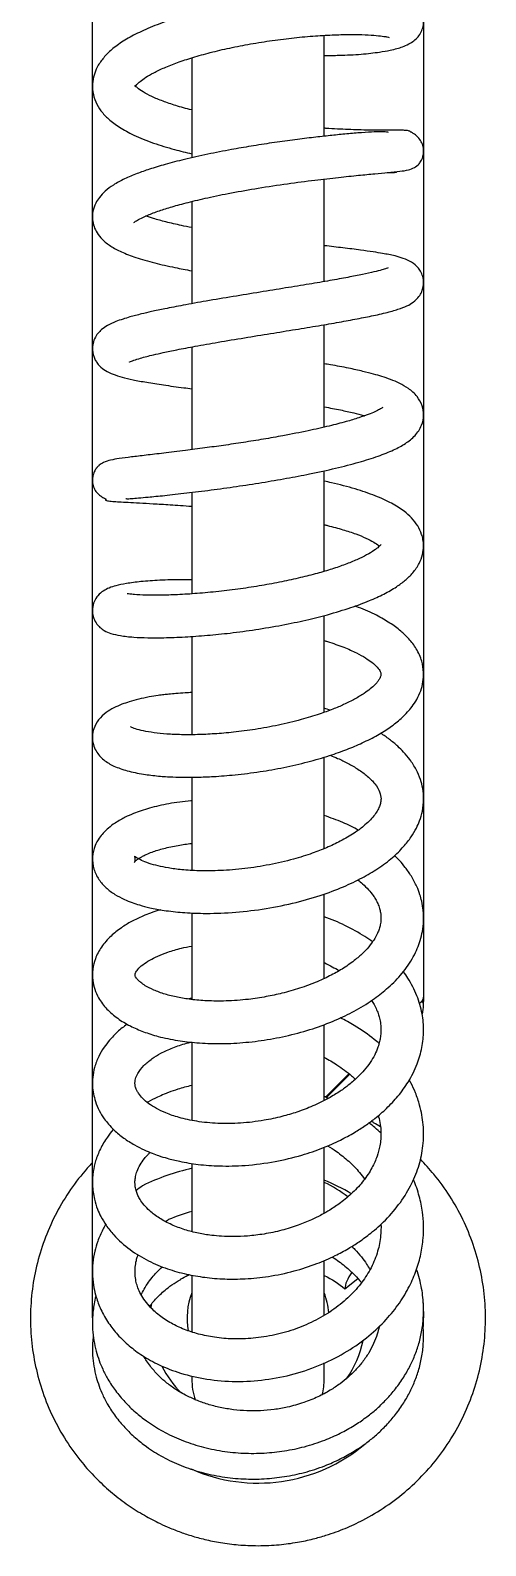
# Model space of a CAD drawing. Header units: millimetres. Extents: x 1617 to 5774, y 11446 to 13973.
# Drawn here: x 3287.5 to 3335.7, y 12827.6 to 12987.9 of the extents above; entities that cross this region are included whole.
import ezdxf

# ---------------------------------------------------------------- set-up
doc = ezdxf.new("R2010")
doc.units = ezdxf.units.MM
doc.layers.get('0').update_dxf_attribs({"color": 250})

# ---------------------------------------------------------------- blocks, each defined once
blk = doc.blocks.new('9')
at = {"linetype": 'Continuous'}
for p, q in [((3294.09, 12851.69), (3294.09, 13085.22)), ((3329.09, 13085.22), (3329.09, 12885.61)), ((3318.59, 12976.71), (3318.59, 12987.39)), ((3304.59, 12985.01), (3304.59, 12974.42)), ((3318.59, 12961.33), (3318.59, 12972.19)), ((3304.59, 12969.81), (3304.59, 12958.98)), ((3318.59, 12945.92), (3318.59, 12956.76)), ((3304.59, 12954.41), (3304.59, 12943.53)), ((3318.59, 12930.65), (3318.59, 12941.31)), ((3304.59, 12939.02), (3304.59, 12928.27)), ((3318.59, 12915.73), (3318.59, 12925.99)), ((3304.59, 12923.76), (3304.59, 12913.32)), ((3318.59, 12901.31), (3318.59, 12910.99)), ((3304.59, 12908.86), (3304.59, 12899.01)), ((3318.59, 12887.58), (3318.59, 12896.49)), ((3304.59, 12894.49), (3304.59, 12885.35)), ((3328.95, 12885.23), (3328.66, 12884.94)), ((3328.75, 12885.03), (3328.66, 12884.94)), ((3328.95, 12885.23), (3328.95, 12885.23)), ((3329.09, 12885.61), (3329.09, 12885.58)), ((3329.09, 12885.58), (3329.09, 12885.15)), ((3318.59, 12879.73), (3318.59, 12882.69)), ((3304.59, 12880.82), (3304.59, 12879.73)), ((3304.59, 12879.73), (3304.59, 12872.57)), ((3318.59, 12874.65), (3318.59, 12879.73)), ((3318.71, 12875.02), (3321.19, 12877.5)), ((3321.27, 12877.44), (3318.81, 12874.97)), ((3318.59, 12862.71), (3318.59, 12869.7)), ((3304.59, 12868.01), (3304.59, 12860.8)), ((3302.02, 12861.99), (3302.14, 12862.07)), ((3318.59, 12851.95), (3318.59, 12857.72)), ((3304.59, 12856.15), (3304.59, 12850.18)), ((3320.78, 12854.76), (3322.14, 12855.84)), ((3329.09, 12852.36), (3329.09, 12852.34)), ((3329.09, 12852.34), (3329.09, 12851.69)), ((3318.59, 12845.22), (3318.59, 12846.9)), ((3304.59, 12845.51), (3304.59, 12845.22))]:
    blk.add_line(p, q, dxfattribs=at)
for centre, radius, start, end in [((3321.07, 12885.15), 8.02, 357.2031, 358.05), ((3321.09, 12885.15), 8, 0, 0.7353), ((3321.09, 12885.15), 8, 358.0471, 0.7353), ((3321.09, 12885.15), 8, 350.4437, 357.1987), ((3309.65, 12844.9), 23.15, 102.5379, 116.2893), ((3309.65, 12844.9), 23.15, 59.3474, 67.322), ((3311.59, 12851.62), 16, 53.5744, 64.0555), ((3309.55, 12844.86), 18.74, 105.2271, 113.2853), ((3311.59, 12851.69), 11.37, 172.5824, 174.7768), ((3311.59, 12851.62), 7.5, 158.9605, 190.1176), ((3311.59, 12851.62), 7.5, 4.6613, 21.0395), ((3327.69, 12853), 1.4, 9.0961, 14.281), ((3327.69, 12853), 1.4, 4.5706, 9.0961), ((3311.59, 12851.69), 17.5, 180.0188, 181.6865), ((3311.59, 12851.69), 17.5, 356.377, 359.9812), ((3311.59, 12851.69), 11.37, 325.3922, 347.7782), ((3311.59, 12851.69), 11.37, 206.7641, 224.3743), ((3311.59, 12845.22), 7, 180, 198.5463), ((3311.59, 12845.22), 7, 346.1463, 0), ((3311.59, 12851.69), 17.5, 246.1408, 310.1815)]:
    blk.add_arc(centre, radius, start, end, dxfattribs=at)
for centre, major_axis, ratio, start_param, end_param in [((3328.89, 12884.89), (-0.2, 0.007), 0.999673, 3.141537, 5.531656), ((3328.59, 12885.61), (0.5, 0), 0.994413, 5.497749, 6.283185), ((3328.59, 12885.58), (0, -0.5), 0.999848, 0.78536, 1.570796), ((3322.37, 12856.03), (-1.41, -1.76), 0.422932, 4.796398, 5.797596), ((3328.89, 12853.1), (-0.199, -0.016), 0.999737, 2.901995, 3.141593)]:
    blk.add_ellipse(centre, major_axis=major_axis, ratio=ratio, start_param=start_param, end_param=end_param, dxfattribs=at)
for points, knots in [([(3318.59, 12985.25), (3319.13, 12985.25), (3320.5, 12985.26), (3322.52, 12985.37), (3324.29, 12985.57), (3325.48, 12985.78), (3326.28, 12985.97), (3326.87, 12986.16), (3327.49, 12986.42), (3328.06, 12986.77), (3328.49, 12987.18), (3328.84, 12987.69), (3329.07, 12988.32), (3329.11, 12988.99), (3329, 12989.55), (3328.77, 12990.06), (3328.5, 12990.43), (3328.09, 12990.86), (3327.34, 12991.27), (3326.6, 12991.52), (3325.65, 12991.72), (3324.28, 12991.88), (3322.71, 12991.96), (3320.98, 12991.97), (3319.05, 12991.92), (3316.9, 12991.79), (3314.6, 12991.57), (3312.23, 12991.26), (3309.89, 12990.89), (3307.65, 12990.45), (3305.39, 12989.92), (3303.12, 12989.28), (3300.93, 12988.53), (3299.04, 12987.72), (3297.5, 12986.88), (3296.29, 12986.04), (3295.36, 12985.15), (3294.71, 12984.28), (3294.3, 12983.4), (3294.07, 12982.46), (3294.09, 12981.38), (3294.39, 12980.33), (3295, 12979.32), (3295.82, 12978.45), (3296.92, 12977.63), (3298.51, 12976.76), (3300.46, 12975.98), (3302.56, 12975.34), (3303.96, 12974.99), (3304.59, 12974.85)], [0.68169906, 0.68169906, 0.68169906, 0.68169906, 0.68226148, 0.68319208, 0.68409386, 0.68471601, 0.68516355, 0.68558096, 0.6860376, 0.68640686, 0.68673515, 0.68702688, 0.68728323, 0.68753951, 0.68781084, 0.68796355, 0.68820137, 0.68858894, 0.68904769, 0.68945157, 0.6901819, 0.69101067, 0.69172542, 0.69242776, 0.69315092, 0.69389519, 0.6946614, 0.6954215, 0.69616157, 0.69687934, 0.69757747, 0.69840062, 0.69925756, 0.70006525, 0.70083274, 0.70155905, 0.7021674, 0.702752, 0.70323714, 0.70371628, 0.70427718, 0.70484197, 0.70538746, 0.70600335, 0.70676376, 0.70753956, 0.70846242, 0.70932276, 0.70996952, 0.70996952, 0.70996952, 0.70996952]), ([(3304.58, 12979.48), (3303.98, 12979.63), (3302.9, 12979.93), (3301.49, 12980.41), (3300.32, 12980.9), (3299.43, 12981.37), (3298.86, 12981.79), (3298.61, 12982.06), (3298.58, 12982.12), (3298.6, 12982), (3298.58, 12981.92), (3298.59, 12981.95), (3298.73, 12982.15), (3299.08, 12982.48), (3299.7, 12982.94), (3300.56, 12983.43), (3301.69, 12983.97), (3303.07, 12984.51), (3304.7, 12985.05), (3306.55, 12985.57), (3308.61, 12986.05), (3310.82, 12986.48), (3313.12, 12986.85), (3315.44, 12987.13), (3317.66, 12987.33), (3319.69, 12987.44), (3321.45, 12987.48), (3322.94, 12987.45), (3324.1, 12987.37), (3324.85, 12987.28), (3325.25, 12987.21), (3325.43, 12987.16), (3325.45, 12987.16), (3325.45, 12987.16)], [0.37398761, 0.37398761, 0.37398761, 0.37398761, 0.37473622, 0.37542185, 0.37614044, 0.37688381, 0.37757173, 0.37802963, 0.37849385, 0.37911566, 0.37969884, 0.38021489, 0.38086293, 0.38147968, 0.3820644, 0.38268434, 0.38333666, 0.38402471, 0.38474505, 0.38549742, 0.38627788, 0.38708365, 0.38791671, 0.38877215, 0.3896288, 0.39046243, 0.39126821, 0.39204875, 0.39279502, 0.39347377, 0.39392805, 0.39430471, 0.39439998, 0.39439998, 0.39439998, 0.39439998]), ([(3325.37, 12977.08), (3325.35, 12977.12), (3325.15, 12977.16), (3324.59, 12977.18), (3323.6, 12977.15), (3322.24, 12977.06), (3320.66, 12976.92), (3319, 12976.75), (3317.22, 12976.55), (3315.22, 12976.3), (3313.07, 12976), (3310.89, 12975.66), (3308.61, 12975.26), (3306.23, 12974.8), (3303.87, 12974.27), (3301.81, 12973.74), (3300.16, 12973.23), (3298.73, 12972.73), (3297.46, 12972.2), (3296.32, 12971.58), (3295.47, 12970.96), (3294.85, 12970.31), (3294.4, 12969.62), (3294.1, 12968.77), (3294.06, 12967.91), (3294.24, 12967.13), (3294.59, 12966.4), (3295.18, 12965.7), (3296.02, 12965.04), (3297.16, 12964.44), (3298.7, 12963.84), (3300.58, 12963.3), (3302.6, 12962.84), (3303.97, 12962.58), (3304.58, 12962.47)], [0.72243285, 0.72243285, 0.72243285, 0.72243285, 0.72287679, 0.72349055, 0.72417839, 0.72495381, 0.72565732, 0.72625807, 0.72689755, 0.72757135, 0.72827742, 0.7289777, 0.72964129, 0.73045199, 0.73130379, 0.73206414, 0.73274203, 0.73334031, 0.73402592, 0.73472942, 0.7353277, 0.7358496, 0.73624189, 0.73668641, 0.73713814, 0.73748883, 0.73787422, 0.73837696, 0.73905301, 0.73977477, 0.74058133, 0.74148181, 0.74231989, 0.74295052, 0.74295052, 0.74295052, 0.74295052]), ([(3298.47, 12967.58), (3298.48, 12967.58), (3298.61, 12967.69), (3299.08, 12967.96), (3299.89, 12968.35), (3301.1, 12968.81), (3302.53, 12969.26), (3304.24, 12969.72), (3306.33, 12970.22), (3308.83, 12970.73), (3311.69, 12971.23), (3314.68, 12971.69), (3317.55, 12972.06), (3320.08, 12972.35), (3322.2, 12972.57), (3323.93, 12972.73), (3325.4, 12972.87), (3326.59, 12972.99), (3327.4, 12973.1), (3328.08, 12973.33), (3328.57, 12973.71), (3328.83, 12974.07), (3329, 12974.45), (3329.1, 12974.94), (3329.08, 12975.5), (3328.91, 12976.05), (3328.65, 12976.45), (3328.32, 12976.78), (3328.04, 12976.98), (3327.86, 12977.09), (3327.72, 12977.16), (3327.67, 12977.2), (3327.59, 12977.24), (3327.47, 12977.29), (3327.26, 12977.32), (3326.84, 12977.33), (3326.13, 12977.33), (3324.98, 12977.33), (3323.32, 12977.34), (3321.22, 12977.4), (3319.54, 12977.48), (3318.66, 12977.54), (3318.6, 12977.54)], [0.3445887, 0.3445887, 0.3445887, 0.3445887, 0.34519935, 0.34579807, 0.34651939, 0.3472731, 0.34796822, 0.34873059, 0.34958367, 0.35053396, 0.35157148, 0.35268927, 0.35377537, 0.35478442, 0.35572834, 0.35659917, 0.35740105, 0.35831723, 0.35915027, 0.35974487, 0.36022002, 0.36050303, 0.36067515, 0.36083408, 0.36103027, 0.36127838, 0.36157571, 0.36181056, 0.36191316, 0.3619718, 0.36202395, 0.36210185, 0.36223786, 0.36256471, 0.36313907, 0.36380933, 0.36461271, 0.36554361, 0.36659577, 0.36765215, 0.36865222, 0.36872212, 0.36872212, 0.36872212, 0.36872212]), ([(3325.25, 12972.86), (3325.37, 12972.86), (3325.73, 12972.86), (3326.15, 12972.88), (3326.27, 12972.91), (3326.28, 12972.92)], [0.717709116, 0.717709116, 0.717709116, 0.717709116, 0.718016416, 0.718658368, 0.719258055, 0.719258055, 0.719258055, 0.719258055]), ([(3304.58, 12967.04), (3304.21, 12967.11), (3303.25, 12967.3), (3301.85, 12967.62), (3300.6, 12967.97), (3299.97, 12968.18), (3299.73, 12968.27)], [0.337812886, 0.337812886, 0.337812886, 0.337812886, 0.338278922, 0.339055617, 0.339775978, 0.34032005, 0.34032005, 0.34032005, 0.34032005]), ([(3297.99, 12952.81), (3297.99, 12952.81), (3298.05, 12952.84), (3298.41, 12952.98), (3299.08, 12953.2), (3299.79, 12953.39), (3300.6, 12953.59), (3301.64, 12953.83), (3303.09, 12954.13), (3305.02, 12954.49), (3307.42, 12954.92), (3310.12, 12955.37), (3312.89, 12955.82), (3315.53, 12956.25), (3317.97, 12956.65), (3320.16, 12957.03), (3322.12, 12957.39), (3323.92, 12957.74), (3325.43, 12958.1), (3326.66, 12958.46), (3327.47, 12958.8), (3328.04, 12959.14), (3328.59, 12959.67), (3328.93, 12960.27), (3329.12, 12960.98), (3329.07, 12961.69), (3328.85, 12962.3), (3328.43, 12962.93), (3327.77, 12963.44), (3327.01, 12963.78), (3326.17, 12964.02), (3325.42, 12964.18), (3324.7, 12964.31), (3323.72, 12964.47), (3322.35, 12964.67), (3320.62, 12964.88), (3319.28, 12965.04), (3318.6, 12965.12)], [0.30947035, 0.30947035, 0.30947035, 0.30947035, 0.30977319, 0.31046618, 0.311089, 0.31154662, 0.3119759, 0.31252584, 0.31321915, 0.31404231, 0.31500125, 0.31603106, 0.31703121, 0.3179921, 0.31891874, 0.31980364, 0.32065416, 0.32152719, 0.32252808, 0.32341882, 0.32419992, 0.32482049, 0.32517147, 0.32546055, 0.32580816, 0.32614424, 0.32644311, 0.32672477, 0.32732413, 0.32805408, 0.3286927, 0.3291428, 0.32958727, 0.33017188, 0.33087874, 0.33173298, 0.33255115, 0.33255115, 0.33255115, 0.33255115]), ([(3325.34, 12962.78), (3325.34, 12962.78), (3325.34, 12962.78), (3325.17, 12962.71), (3324.69, 12962.56), (3323.86, 12962.34), (3322.65, 12962.07), (3321.09, 12961.77), (3319.19, 12961.42), (3316.98, 12961.05), (3314.49, 12960.64), (3311.77, 12960.2), (3308.92, 12959.73), (3306.17, 12959.27), (3303.76, 12958.84), (3301.83, 12958.46), (3300.39, 12958.16), (3299.38, 12957.93), (3298.64, 12957.74), (3297.98, 12957.56), (3297.26, 12957.34), (3296.49, 12957.07), (3295.74, 12956.73), (3295.13, 12956.33), (3294.66, 12955.86), (3294.3, 12955.31), (3294.09, 12954.64), (3294.08, 12954.04), (3294.17, 12953.54), (3294.34, 12953.1), (3294.58, 12952.7), (3294.93, 12952.29), (3295.49, 12951.87), (3296.28, 12951.5), (3297.23, 12951.2), (3298.37, 12950.93), (3299.81, 12950.66), (3301.61, 12950.38), (3303.26, 12950.15), (3304.3, 12950.02), (3304.58, 12949.98)], [0.75395085, 0.75395085, 0.75395085, 0.75395085, 0.75398126, 0.7544697, 0.75501818, 0.75562476, 0.75629494, 0.75700735, 0.7577562, 0.75854799, 0.7593772, 0.76024326, 0.76115101, 0.7620766, 0.76292941, 0.76365808, 0.76425902, 0.76474353, 0.76506095, 0.76538362, 0.76580036, 0.76629749, 0.76692817, 0.7674063, 0.76771258, 0.76801788, 0.76831302, 0.76857264, 0.76878654, 0.76896919, 0.76916463, 0.76942033, 0.76991465, 0.77049187, 0.77111125, 0.77178423, 0.77250262, 0.7732635, 0.77407269, 0.77436548, 0.77436548, 0.77436548, 0.77436548]), ([(3297.61, 12938.38), (3297.62, 12938.36), (3297.73, 12938.34), (3298.17, 12938.36), (3298.94, 12938.42), (3300.07, 12938.53), (3301.73, 12938.69), (3303.98, 12938.94), (3306.56, 12939.26), (3309.27, 12939.63), (3311.97, 12940.05), (3314.58, 12940.49), (3317.22, 12941), (3319.82, 12941.57), (3322.26, 12942.19), (3324.3, 12942.83), (3325.94, 12943.49), (3327.19, 12944.16), (3328.18, 12944.94), (3328.91, 12946), (3329.15, 12947.14), (3328.97, 12948.28), (3328.38, 12949.28), (3327.53, 12950.02), (3326.59, 12950.55), (3325.66, 12950.95), (3324.73, 12951.27), (3323.77, 12951.55), (3322.61, 12951.84), (3321.1, 12952.18), (3319.7, 12952.44), (3318.81, 12952.59), (3318.59, 12952.63)], [0.27318858, 0.27318858, 0.27318858, 0.27318858, 0.27369635, 0.27444188, 0.27512585, 0.27583713, 0.27682167, 0.27790101, 0.27895104, 0.27996612, 0.28094746, 0.28189269, 0.28279974, 0.28388245, 0.28496603, 0.28599111, 0.28694691, 0.28784787, 0.28873766, 0.2895351, 0.29016099, 0.29070126, 0.29134743, 0.29216261, 0.29290538, 0.2935449, 0.29408528, 0.29457581, 0.29516038, 0.29586175, 0.29667507, 0.2969319, 0.2969319, 0.2969319, 0.2969319]), ([(3324.8, 12948.01), (3324.79, 12948.01), (3324.72, 12947.96), (3324.46, 12947.8), (3323.98, 12947.56), (3323.23, 12947.25), (3322.22, 12946.89), (3320.85, 12946.48), (3319.07, 12946.02), (3316.83, 12945.51), (3314.47, 12945.05), (3312.15, 12944.64), (3310.04, 12944.3), (3307.96, 12943.99), (3305.89, 12943.71), (3303.75, 12943.43), (3301.64, 12943.17), (3299.73, 12942.95), (3298.16, 12942.76), (3296.92, 12942.59), (3296.04, 12942.46), (3295.33, 12942.24), (3294.86, 12941.94), (3294.6, 12941.71), (3294.41, 12941.45), (3294.19, 12941.02), (3294.1, 12940.58), (3294.08, 12940.2), (3294.13, 12939.76), (3294.31, 12939.31), (3294.57, 12938.96), (3294.9, 12938.67), (3295.19, 12938.48), (3295.4, 12938.37), (3295.49, 12938.32), (3295.53, 12938.3), (3295.57, 12938.28), (3295.56, 12938.27), (3295.56, 12938.27), (3295.56, 12938.27)], [0.78508124, 0.78508124, 0.78508124, 0.78508124, 0.78539162, 0.78580388, 0.78627704, 0.78675508, 0.78729533, 0.78791623, 0.78863402, 0.78943455, 0.79031795, 0.79097913, 0.79165634, 0.7923305, 0.79297483, 0.79369287, 0.79455317, 0.79534733, 0.79610943, 0.79688657, 0.79757313, 0.79818378, 0.7985918, 0.79881251, 0.79900178, 0.79918034, 0.79930967, 0.79941782, 0.79954121, 0.79978594, 0.80004007, 0.80023911, 0.80040563, 0.80047733, 0.80049241, 0.80050017, 0.80051377, 0.80055563, 0.80055957, 0.80055957, 0.80055957, 0.80055957]), ([(3318.6, 12948.06), (3319.2, 12947.96), (3320.29, 12947.75), (3321.65, 12947.45), (3322.46, 12947.24), (3322.82, 12947.14), (3322.87, 12947.12)], [0.778974232, 0.778974232, 0.778974232, 0.778974232, 0.779625109, 0.780224182, 0.780708666, 0.780791504, 0.780791504, 0.780791504, 0.780791504]), ([(3304.58, 12929.77), (3304.22, 12929.77), (3303.04, 12929.78), (3301.16, 12929.73), (3299.21, 12929.59), (3297.69, 12929.39), (3296.63, 12929.17), (3295.94, 12928.96), (3295.21, 12928.6), (3294.72, 12928.18), (3294.26, 12927.53), (3294.07, 12926.78), (3294.09, 12926.18), (3294.24, 12925.62), (3294.52, 12925.1), (3294.94, 12924.66), (3295.44, 12924.32), (3296.08, 12924.06), (3297.04, 12923.84), (3298.38, 12923.69), (3299.92, 12923.63), (3301.7, 12923.63), (3303.81, 12923.71), (3306.18, 12923.88), (3308.7, 12924.13), (3311.36, 12924.49), (3314.07, 12924.95), (3316.62, 12925.49), (3319.09, 12926.1), (3321.35, 12926.79), (3323.33, 12927.53), (3324.92, 12928.25), (3326.17, 12928.97), (3327.17, 12929.71), (3328, 12930.52), (3328.62, 12931.4), (3329.01, 12932.42), (3329.11, 12933.29), (3329.05, 12934), (3328.86, 12934.72), (3328.5, 12935.5), (3327.82, 12936.36), (3326.93, 12937.13), (3325.73, 12937.89), (3323.99, 12938.68), (3321.87, 12939.41), (3319.99, 12939.9), (3318.85, 12940.15), (3318.6, 12940.21)], [0.22828944, 0.22828944, 0.22828944, 0.22828944, 0.22872361, 0.22974559, 0.23076381, 0.23171138, 0.23254606, 0.23315316, 0.23360943, 0.23407938, 0.23444622, 0.23476165, 0.23501447, 0.23525183, 0.23555264, 0.23579351, 0.23614905, 0.23678403, 0.23759901, 0.23851829, 0.23935896, 0.24020672, 0.24119118, 0.24213814, 0.24304796, 0.2440347, 0.24504061, 0.24598009, 0.24685909, 0.24789613, 0.2488149, 0.24962689, 0.25043249, 0.25107468, 0.25174545, 0.25246137, 0.25302626, 0.25357838, 0.25399003, 0.25432721, 0.25492074, 0.25553382, 0.25617683, 0.25709158, 0.25806467, 0.25909129, 0.26015155, 0.26045375, 0.26045375, 0.26045375, 0.26045375]), ([(3295.46, 12938.22), (3295.46, 12938.21), (3295.48, 12938.18), (3295.67, 12938.13), (3296.15, 12938.07), (3296.9, 12938.02), (3297.84, 12937.97), (3299.03, 12937.9), (3300.52, 12937.82), (3302.35, 12937.71), (3303.78, 12937.61), (3304.57, 12937.55)], [0.801068004, 0.801068004, 0.801068004, 0.801068004, 0.801380398, 0.801979908, 0.802703119, 0.803295108, 0.803913, 0.804574151, 0.805235241, 0.805962359, 0.806786804, 0.806786804, 0.806786804, 0.806786804]), ([(3318.6, 12935.6), (3318.71, 12935.57), (3319.4, 12935.4), (3320.58, 12935.08), (3321.94, 12934.63), (3323.03, 12934.19), (3323.84, 12933.77), (3324.28, 12933.46), (3324.42, 12933.34), (3324.44, 12933.32)], [0.811400276, 0.811400276, 0.811400276, 0.811400276, 0.811525218, 0.812170083, 0.812788535, 0.813381233, 0.813950061, 0.814492363, 0.814622298, 0.814622298, 0.814622298, 0.814622298]), ([(3324.59, 12933.49), (3324.59, 12933.49), (3324.56, 12933.46), (3324.4, 12933.29), (3323.89, 12932.87), (3323.11, 12932.4), (3322.06, 12931.89), (3320.83, 12931.39), (3319.42, 12930.9), (3317.83, 12930.43), (3316.05, 12929.98), (3314.09, 12929.55), (3311.95, 12929.15), (3309.7, 12928.8), (3307.4, 12928.52), (3305.15, 12928.31), (3303.06, 12928.18), (3301.23, 12928.12), (3299.68, 12928.13), (3298.66, 12928.19), (3298.01, 12928.26), (3297.8, 12928.29), (3297.77, 12928.28), (3297.77, 12928.27)], [0.81678648, 0.81678648, 0.81678648, 0.81678648, 0.81708315, 0.8176787, 0.81824401, 0.81881696, 0.81939512, 0.81997279, 0.82054862, 0.82113253, 0.82174606, 0.8223949, 0.823075, 0.82378678, 0.82453384, 0.82529889, 0.82606162, 0.82681708, 0.82756521, 0.82830535, 0.82870413, 0.82908326, 0.82930565, 0.82930565, 0.82930565, 0.82930565]), ([(3304.58, 12917.84), (3304.35, 12917.83), (3303.78, 12917.8), (3302.97, 12917.74), (3302.23, 12917.67), (3301.61, 12917.6), (3300.91, 12917.51), (3300, 12917.36), (3298.97, 12917.14), (3298.01, 12916.88), (3297.14, 12916.58), (3296.34, 12916.23), (3295.49, 12915.72), (3294.74, 12915.04), (3294.22, 12914.13), (3294.05, 12913.18), (3294.14, 12912.38), (3294.54, 12911.45), (3295.31, 12910.63), (3296.38, 12910.01), (3297.73, 12909.54), (3299.33, 12909.2), (3300.98, 12909), (3302.47, 12908.9), (3303.85, 12908.87), (3305.28, 12908.88), (3307.03, 12908.95), (3309.26, 12909.13), (3311.76, 12909.44), (3314.35, 12909.9), (3316.83, 12910.48), (3319.06, 12911.12), (3320.98, 12911.8), (3322.69, 12912.53), (3324.23, 12913.31), (3325.59, 12914.17), (3326.64, 12915), (3327.36, 12915.72), (3327.92, 12916.39), (3328.41, 12917.14), (3328.8, 12918), (3329.06, 12918.98), (3329.12, 12920.05), (3328.93, 12921.23), (3328.39, 12922.45), (3327.59, 12923.5), (3326.66, 12924.4), (3325.52, 12925.23), (3324.06, 12926.07), (3322.77, 12926.64), (3321.97, 12926.95), (3321.85, 12926.99)], [0.19063844, 0.19063844, 0.19063844, 0.19063844, 0.19091953, 0.19132726, 0.19164891, 0.19188527, 0.19216229, 0.19261003, 0.19319049, 0.19375969, 0.19425825, 0.19485483, 0.19548014, 0.19617689, 0.19679349, 0.19721694, 0.19770966, 0.19810972, 0.19885998, 0.19972535, 0.20068333, 0.20167579, 0.20246443, 0.20314135, 0.20367794, 0.20420365, 0.2048717, 0.20571624, 0.20667798, 0.20758965, 0.20853158, 0.20943137, 0.21018879, 0.21090661, 0.21170518, 0.2124467, 0.21318995, 0.21371915, 0.21411558, 0.21461878, 0.21518441, 0.21571401, 0.21628271, 0.21696079, 0.21776626, 0.21848736, 0.21911711, 0.21985015, 0.22063415, 0.22155231, 0.22171926, 0.22171926, 0.22171926, 0.22171926]), ([(3318.59, 12923.34), (3318.7, 12923.31), (3319.43, 12923.08), (3320.64, 12922.66), (3321.97, 12922.07), (3322.95, 12921.52), (3323.7, 12920.99), (3324.28, 12920.45), (3324.53, 12920.05), (3324.59, 12919.85), (3324.59, 12919.71), (3324.54, 12919.5), (3324.41, 12919.24), (3324.21, 12918.96), (3323.91, 12918.63), (3323.46, 12918.22), (3322.77, 12917.71), (3321.84, 12917.14), (3320.71, 12916.58), (3319.47, 12916.05), (3317.97, 12915.51), (3316.05, 12914.93), (3313.76, 12914.38), (3311.35, 12913.93), (3309.06, 12913.63), (3307.01, 12913.46), (3305.16, 12913.37), (3303.47, 12913.37), (3301.92, 12913.44), (3300.57, 12913.58), (3299.44, 12913.77), (3298.59, 12914), (3298.2, 12914.17), (3298.13, 12914.21), (3298.13, 12914.21)], [0.84089624, 0.84089624, 0.84089624, 0.84089624, 0.84102295, 0.84171992, 0.84234538, 0.84288133, 0.84336336, 0.84397649, 0.844715, 0.84538462, 0.84581214, 0.84631355, 0.84672277, 0.84704131, 0.84732208, 0.8477447, 0.848181, 0.84873735, 0.8492825, 0.84976083, 0.85030228, 0.85097696, 0.85176662, 0.85255214, 0.85327903, 0.85393922, 0.85455792, 0.85517478, 0.85580137, 0.85643191, 0.85706086, 0.85769537, 0.85832862, 0.85861534, 0.85861534, 0.85861534, 0.85861534]), ([(3304.58, 12906.4), (3304.56, 12906.39), (3303.72, 12906.31), (3302.16, 12906.1), (3300.12, 12905.63), (3298.63, 12905.13), (3297.66, 12904.7), (3297.02, 12904.36), (3296.4, 12903.99), (3295.79, 12903.53), (3295.25, 12903.01), (3294.74, 12902.38), (3294.29, 12901.56), (3294.02, 12900.44), (3294.17, 12899.16), (3294.72, 12898.04), (3295.51, 12897.15), (3296.42, 12896.48), (3297.35, 12895.99), (3298.25, 12895.62), (3299.14, 12895.33), (3300.24, 12895.04), (3301.73, 12894.76), (3303.6, 12894.55), (3306, 12894.44), (3308.83, 12894.53), (3312.04, 12894.88), (3315.2, 12895.49), (3318.09, 12896.3), (3320.56, 12897.23), (3322.58, 12898.19), (3324.33, 12899.23), (3325.8, 12900.33), (3326.95, 12901.47), (3327.77, 12902.51), (3328.31, 12903.42), (3328.71, 12904.33), (3329.01, 12905.36), (3329.13, 12906.52), (3329.03, 12907.65), (3328.76, 12908.69), (3328.32, 12909.72), (3327.71, 12910.69), (3327.03, 12911.5), (3326.31, 12912.22), (3325.51, 12912.88), (3324.88, 12913.33), (3324.55, 12913.54)], [0.15261275, 0.15261275, 0.15261275, 0.15261275, 0.15264663, 0.15360762, 0.15454626, 0.15543245, 0.1559438, 0.15626435, 0.15665172, 0.15717643, 0.15764923, 0.15803599, 0.15856491, 0.15927641, 0.16002286, 0.16073295, 0.16141222, 0.16211957, 0.16276317, 0.16323787, 0.16366824, 0.16423252, 0.16494, 0.16577623, 0.1666409, 0.1677935, 0.16895375, 0.17011834, 0.17122641, 0.17221869, 0.17309813, 0.17390922, 0.1747815, 0.1755485, 0.17620162, 0.17676116, 0.17718834, 0.17774845, 0.17843195, 0.17901405, 0.17952885, 0.18012855, 0.18076926, 0.18128483, 0.18170809, 0.18225304, 0.18277132, 0.18277132, 0.18277132, 0.18277132]), ([(3319.22, 12911.2), (3319.49, 12911.1), (3320.15, 12910.82), (3321.16, 12910.33), (3322.23, 12909.7), (3323.23, 12908.96), (3324.04, 12908.11), (3324.5, 12907.3), (3324.61, 12906.7), (3324.57, 12906.22), (3324.44, 12905.79), (3324.21, 12905.31), (3323.85, 12904.79), (3323.37, 12904.25), (3322.69, 12903.63), (3321.7, 12902.9), (3320.39, 12902.13), (3318.88, 12901.42), (3317.23, 12900.78), (3315.21, 12900.15), (3312.8, 12899.59), (3310.19, 12899.18), (3307.67, 12898.98), (3305.43, 12898.95), (3303.59, 12899.07), (3302.15, 12899.26), (3300.98, 12899.49), (3300.01, 12899.77), (3299.24, 12900.08), (3298.71, 12900.38), (3298.5, 12900.57), (3298.54, 12900.51), (3298.6, 12900.28), (3298.58, 12899.98), (3298.48, 12899.82), (3298.54, 12899.94), (3298.78, 12900.15), (3299.06, 12900.33), (3299.38, 12900.52), (3299.81, 12900.73), (3300.53, 12901.02), (3301.62, 12901.36), (3303.04, 12901.67), (3304.08, 12901.82), (3304.58, 12901.87)], [0.86980537, 0.86980537, 0.86980537, 0.86980537, 0.87012005, 0.87059747, 0.87111659, 0.87172501, 0.87240902, 0.87323587, 0.87405724, 0.87452262, 0.87494688, 0.87538416, 0.87581765, 0.87624153, 0.87665571, 0.87719944, 0.87787105, 0.87845517, 0.87900703, 0.87968696, 0.88051531, 0.88134187, 0.88216275, 0.88293734, 0.88361506, 0.88419136, 0.88469045, 0.88521466, 0.88579811, 0.88635721, 0.88690826, 0.88748177, 0.88795747, 0.88842937, 0.88897173, 0.88947766, 0.8898706, 0.89018899, 0.89044209, 0.89073498, 0.89111016, 0.89173526, 0.89238097, 0.89293159, 0.89293159, 0.89293159, 0.89293159]), ([(3322.22, 12903.29), (3321.68, 12903.58), (3320.52, 12904.13), (3319.26, 12904.6), (3318.59, 12904.83)], [0.145893867, 0.145893867, 0.145893867, 0.145893867, 0.146624351, 0.147414823, 0.147414823, 0.147414823, 0.147414823]), ([(3301.31, 12894.86), (3301.25, 12894.84), (3300.58, 12894.64), (3299.51, 12894.25), (3298.22, 12893.63), (3297.06, 12892.93), (3295.96, 12892.04), (3295.02, 12890.98), (3294.38, 12889.76), (3294.08, 12888.55), (3294.08, 12887.47), (3294.31, 12886.42), (3294.78, 12885.37), (3295.58, 12884.32), (3296.71, 12883.35), (3298.02, 12882.56), (3299.48, 12881.93), (3301.13, 12881.4), (3303.02, 12881.01), (3305.18, 12880.75), (3307.49, 12880.66), (3309.99, 12880.77), (3312.58, 12881.08), (3315.17, 12881.61), (3317.69, 12882.34), (3319.99, 12883.23), (3322.08, 12884.27), (3323.86, 12885.39), (3325.47, 12886.67), (3326.89, 12888.13), (3327.86, 12889.55), (3328.43, 12890.74), (3328.75, 12891.64), (3328.99, 12892.6), (3329.11, 12893.67), (3329.08, 12894.74), (3328.92, 12895.68), (3328.7, 12896.51), (3328.36, 12897.4), (3327.84, 12898.38), (3327.21, 12899.29), (3326.6, 12900.01), (3326.2, 12900.42), (3326.02, 12900.6)], [0.11561514, 0.11561514, 0.11561514, 0.11561514, 0.11570227, 0.116516, 0.11714479, 0.11776404, 0.11849848, 0.11936074, 0.12015032, 0.1208032, 0.12148146, 0.12201659, 0.12257215, 0.12340236, 0.12422202, 0.12502636, 0.12575742, 0.12650702, 0.12741163, 0.12822394, 0.12911627, 0.1300422, 0.13097515, 0.13191592, 0.13286578, 0.13380452, 0.1346488, 0.13555316, 0.13633756, 0.13725204, 0.13824413, 0.13871217, 0.13914925, 0.13962923, 0.14015687, 0.14072643, 0.14120385, 0.14156129, 0.14200391, 0.14259772, 0.1431301, 0.14356521, 0.14390626, 0.14390626, 0.14390626, 0.14390626]), ([(3322.15, 12898.01), (3322.32, 12897.88), (3322.72, 12897.54), (3323.28, 12896.98), (3323.72, 12896.43), (3324.03, 12895.95), (3324.27, 12895.5), (3324.44, 12895.02), (3324.54, 12894.59), (3324.59, 12894.21), (3324.59, 12893.77), (3324.53, 12893.3), (3324.4, 12892.83), (3324.22, 12892.36), (3323.92, 12891.79), (3323.45, 12891.1), (3322.78, 12890.35), (3321.85, 12889.52), (3320.72, 12888.71), (3319.34, 12887.92), (3317.79, 12887.19), (3316.04, 12886.54), (3314.21, 12886.02), (3312.4, 12885.63), (3310.41, 12885.33), (3308.28, 12885.18), (3306.24, 12885.2), (3304.52, 12885.34), (3303.04, 12885.59), (3301.71, 12885.92), (3300.54, 12886.35), (3299.71, 12886.78), (3299.2, 12887.14), (3298.9, 12887.42), (3298.69, 12887.66), (3298.6, 12887.86), (3298.58, 12887.95), (3298.62, 12888.17), (3298.84, 12888.52), (3299.35, 12889.02), (3300.07, 12889.51), (3300.98, 12889.97), (3302.09, 12890.41), (3303.32, 12890.76), (3304.21, 12890.95), (3304.58, 12891.01)], [0.89914144, 0.89914144, 0.89914144, 0.89914144, 0.89941981, 0.89985209, 0.90025354, 0.90053345, 0.9008579, 0.90122621, 0.90154757, 0.9018077, 0.90212424, 0.90250132, 0.90283408, 0.9031416, 0.90350132, 0.90394227, 0.90443958, 0.90493143, 0.90555404, 0.90609171, 0.90665024, 0.90730629, 0.90791928, 0.90845071, 0.90904909, 0.90980933, 0.9104926, 0.91109033, 0.91163533, 0.91221567, 0.91284643, 0.9134457, 0.91387744, 0.91423191, 0.9147053, 0.91533774, 0.915908, 0.91652322, 0.91716437, 0.91781657, 0.91840328, 0.91889171, 0.91940974, 0.92001909, 0.92043418, 0.92043418, 0.92043418, 0.92043418]), ([(3323.7, 12891.46), (3323.43, 12891.65), (3322.52, 12892.27), (3320.85, 12893.21), (3319.35, 12893.84), (3318.59, 12894.12)], [0.106843282, 0.106843282, 0.106843282, 0.106843282, 0.107234047, 0.108168573, 0.109057627, 0.109057627, 0.109057627, 0.109057627]), ([(3297.76, 12882.75), (3297.4, 12882.49), (3296.73, 12881.95), (3295.93, 12881.13), (3295.26, 12880.26), (3294.7, 12879.3), (3294.29, 12878.22), (3294.1, 12877.17), (3294.07, 12876.24), (3294.18, 12875.38), (3294.41, 12874.5), (3294.78, 12873.61), (3295.27, 12872.82), (3295.81, 12872.13), (3296.47, 12871.44), (3297.36, 12870.7), (3298.45, 12870), (3299.48, 12869.47), (3300.34, 12869.11), (3301.15, 12868.81), (3302.1, 12868.52), (3303.48, 12868.18), (3305.31, 12867.88), (3307.63, 12867.71), (3310.36, 12867.77), (3313.31, 12868.15), (3316.07, 12868.81), (3318.37, 12869.6), (3320.23, 12870.43), (3321.71, 12871.23), (3322.92, 12872), (3324.06, 12872.84), (3325.25, 12873.87), (3326.44, 12875.15), (3327.57, 12876.72), (3328.43, 12878.44), (3328.96, 12880.25), (3329.14, 12882.07), (3328.99, 12883.91), (3328.44, 12885.8), (3327.68, 12887.27), (3327.12, 12888.08), (3326.96, 12888.3)], [0.07875673, 0.07875673, 0.07875673, 0.07875673, 0.07938341, 0.07998763, 0.08045893, 0.08104101, 0.08169158, 0.08226967, 0.08275192, 0.08318665, 0.08364245, 0.08419207, 0.08472055, 0.08509301, 0.08553344, 0.08619787, 0.08684157, 0.08736256, 0.08775793, 0.08807244, 0.08847326, 0.08903148, 0.08982028, 0.09066887, 0.09166658, 0.09281479, 0.09384909, 0.09470305, 0.09545025, 0.09609341, 0.09661255, 0.09711669, 0.09775807, 0.09849791, 0.0992843, 0.1002407, 0.10107119, 0.10187689, 0.10272432, 0.10362965, 0.10456908, 0.10493059, 0.10493059, 0.10493059, 0.10493059]), ([(3318.6, 12889.25), (3318.61, 12889.24), (3319.17, 12888.98), (3319.69, 12888.7), (3320.17, 12888.41)], [0.925100789, 0.925100789, 0.925100789, 0.925100789, 0.9251194822, 0.9257251254, 0.9257251254, 0.9257251254, 0.9257251254]), ([(3323.59, 12885.26), (3323.78, 12884.98), (3324.04, 12884.51), (3324.29, 12883.89), (3324.45, 12883.35), (3324.57, 12882.74), (3324.6, 12882.07), (3324.55, 12881.45), (3324.45, 12880.89), (3324.26, 12880.25), (3323.94, 12879.5), (3323.46, 12878.7), (3322.86, 12877.91), (3322.12, 12877.12), (3321.27, 12876.37), (3320.23, 12875.61), (3318.97, 12874.84), (3317.45, 12874.09), (3315.77, 12873.45), (3314.04, 12872.94), (3312.04, 12872.51), (3309.74, 12872.24), (3307.33, 12872.21), (3305.13, 12872.43), (3303.29, 12872.83), (3301.89, 12873.32), (3300.83, 12873.82), (3300.02, 12874.34), (3299.36, 12874.9), (3298.98, 12875.38), (3298.78, 12875.72), (3298.65, 12876.03), (3298.58, 12876.35), (3298.58, 12876.67), (3298.65, 12877.03), (3298.87, 12877.57), (3299.43, 12878.33), (3300.3, 12879.06), (3301.34, 12879.7), (3302.55, 12880.27), (3303.65, 12880.64), (3304.3, 12880.81), (3304.44, 12880.85)], [0.92765087, 0.92765087, 0.92765087, 0.92765087, 0.92812176, 0.92843837, 0.92871032, 0.92906879, 0.92950087, 0.92984737, 0.93011289, 0.93044757, 0.93086899, 0.93131162, 0.93176001, 0.93216929, 0.93265984, 0.93308283, 0.93356995, 0.93418967, 0.93476951, 0.93529255, 0.93589992, 0.93668669, 0.93747152, 0.93824598, 0.93895891, 0.93957401, 0.94009388, 0.94059577, 0.94112443, 0.94167953, 0.94201767, 0.94232333, 0.94273593, 0.94320826, 0.94358723, 0.94423035, 0.94500842, 0.9456615, 0.94618411, 0.94678198, 0.94737134, 0.94752926, 0.94752926, 0.94752926, 0.94752926]), ([(3329.01, 12885.38), (3329.02, 12885.37), (3329.04, 12885.37), (3329.05, 12885.36), (3329.06, 12885.35), (3329.08, 12885.34), (3329.08, 12885.33), (3329.08, 12885.32), (3329.09, 12885.32), (3329.09, 12885.31), (3329.09, 12885.3), (3329.09, 12885.29), (3329.09, 12885.28), (3329.09, 12885.27), (3329.09, 12885.26), (3329.09, 12885.26)], [0.4028356, 0.4028356, 0.4028356, 0.4028356, 0.5670988, 0.5670988, 0.5670988, 0.7607402, 0.7607402, 0.7607402, 0.8457391, 0.8457391, 0.8457391, 0.9321777, 0.9321777, 0.9321777, 1, 1, 1, 1]), ([(3324.4, 12880.71), (3324.23, 12880.85), (3323.41, 12881.54), (3322.06, 12882.48), (3320.79, 12883.17), (3320.28, 12883.42)], [0.067881208, 0.067881208, 0.067881208, 0.067881208, 0.06814476, 0.069139718, 0.069765818, 0.069765818, 0.069765818, 0.069765818]), ([(3318.6, 12879.23), (3319.06, 12878.99), (3320.09, 12878.39), (3321.15, 12877.59), (3321.74, 12877.05), (3321.87, 12876.92)], [0.952262119, 0.952262119, 0.952262119, 0.952262119, 0.952788256, 0.953480657, 0.953690521, 0.953690521, 0.953690521, 0.953690521]), ([(3296.31, 12871.63), (3296.3, 12871.62), (3296.07, 12871.35), (3295.55, 12870.68), (3294.9, 12869.58), (3294.42, 12868.35), (3294.13, 12867.08), (3294.05, 12865.71), (3294.23, 12864.37), (3294.58, 12863.24), (3295, 12862.33), (3295.55, 12861.41), (3296.51, 12860.19), (3297.97, 12858.88), (3299.92, 12857.7), (3301.94, 12856.85), (3303.95, 12856.29), (3305.98, 12855.93), (3308.06, 12855.76), (3310.32, 12855.78), (3312.79, 12856.03), (3315.34, 12856.57), (3317.7, 12857.34), (3319.61, 12858.17), (3321.08, 12858.96), (3322.34, 12859.76), (3323.68, 12860.74), (3325.2, 12862.1), (3326.69, 12863.87), (3327.88, 12865.83), (3328.67, 12867.85), (3329.09, 12869.94), (3329.12, 12872.07), (3328.78, 12873.95), (3328.28, 12875.42), (3327.87, 12876.31), (3327.63, 12876.75), (3327.57, 12876.86)], [0.04084697, 0.04084697, 0.04084697, 0.04084697, 0.0408663, 0.04132864, 0.04203166, 0.04270186, 0.04327036, 0.04396708, 0.04474122, 0.04528521, 0.04570295, 0.04622696, 0.04685384, 0.04792081, 0.04891202, 0.0498136, 0.05063811, 0.05139058, 0.05218672, 0.05297945, 0.05386468, 0.05485692, 0.05576413, 0.05652797, 0.05712173, 0.05761632, 0.05819561, 0.05900262, 0.05998282, 0.06095895, 0.06184333, 0.06272158, 0.06369425, 0.06459971, 0.06519915, 0.06568107, 0.06583315, 0.06583315, 0.06583315, 0.06583315]), ([(3304.58, 12876.26), (3304.08, 12876.14), (3303.25, 12875.92), (3302.29, 12875.59), (3301.58, 12875.3), (3300.83, 12874.98), (3300.24, 12874.68), (3299.89, 12874.49), (3299.87, 12874.48)], [0.036804576, 0.036804576, 0.036804576, 0.036804576, 0.037397984, 0.03780407, 0.038010734, 0.038322354, 0.038791186, 0.038820255, 0.038820255, 0.038820255, 0.038820255]), ([(3324.31, 12873.06), (3324.32, 12873.02), (3324.48, 12872.45), (3324.64, 12871.39), (3324.53, 12869.99), (3324.19, 12868.73), (3323.64, 12867.49), (3322.79, 12866.19), (3321.65, 12864.94), (3320.43, 12863.91), (3319.31, 12863.15), (3318.28, 12862.55), (3317.16, 12862), (3315.76, 12861.43), (3314.08, 12860.91), (3312.28, 12860.53), (3310.57, 12860.32), (3309.06, 12860.26), (3307.79, 12860.29), (3306.55, 12860.41), (3305.23, 12860.62), (3303.8, 12860.99), (3302.39, 12861.53), (3301.13, 12862.21), (3300.19, 12862.93), (3299.54, 12863.59), (3299.14, 12864.15), (3298.89, 12864.63), (3298.72, 12865.08), (3298.6, 12865.57), (3298.57, 12866.1), (3298.64, 12866.64), (3298.8, 12867.23), (3299.1, 12867.86), (3299.51, 12868.46), (3299.89, 12868.89), (3300.11, 12869.11), (3300.18, 12869.18)], [0.95563038, 0.95563038, 0.95563038, 0.95563038, 0.95567632, 0.9564531, 0.95713493, 0.95765596, 0.95823028, 0.95887977, 0.95952974, 0.96012661, 0.96058641, 0.96090987, 0.96131062, 0.96179046, 0.96236029, 0.96296172, 0.9635141, 0.96399306, 0.96440654, 0.96475709, 0.96524512, 0.96579031, 0.96638303, 0.96702927, 0.96765172, 0.96813909, 0.96857738, 0.9689163, 0.96923353, 0.96964262, 0.97010779, 0.97051223, 0.97093015, 0.97143397, 0.97189648, 0.97222678, 0.97237179, 0.97237179, 0.97237179, 0.97237179]), ([(3324.59, 12871.21), (3324.38, 12871.41), (3323.97, 12871.79), (3323.54, 12872.15), (3323.33, 12872.31)], [0.028945146, 0.028945146, 0.028945146, 0.028945146, 0.0292757584, 0.0295796968, 0.0295796968, 0.0295796968, 0.0295796968]), ([(3324.53, 12871.88), (3324.29, 12872.03), (3323.97, 12872.23), (3323.64, 12872.43), (3323.55, 12872.48)], [0.819013, 0.819013, 0.819013, 0.819013, 0.8303201, 0.83424368, 0.83424368, 0.83424368, 0.83424368]), ([(3318.95, 12869.88), (3319.27, 12869.69), (3320.06, 12869.18), (3321.22, 12868.25), (3322.19, 12867.25), (3322.69, 12866.59), (3322.86, 12866.35)], [0.979278382, 0.979278382, 0.979278382, 0.979278382, 0.979644406, 0.980219802, 0.980810621, 0.981142695, 0.981142695, 0.981142695, 0.981142695]), ([(3294.07, 12868.09), (3293.97, 12867.98), (3293.23, 12867.18), (3291.94, 12865.58), (3290.43, 12863.15), (3289.21, 12860.57), (3288.31, 12857.86), (3287.73, 12855.06), (3287.49, 12852.21), (3287.59, 12849.36), (3288.03, 12846.53), (3288.79, 12843.78), (3289.88, 12841.14), (3291.27, 12838.64), (3292.81, 12836.52), (3294.4, 12834.75), (3295.97, 12833.29), (3297.62, 12832), (3299.06, 12831.07), (3300.19, 12830.44), (3301.06, 12829.99), (3302.08, 12829.52), (3303.24, 12829.05), (3304.57, 12828.6), (3306.02, 12828.2), (3307.68, 12827.87), (3309.6, 12827.62), (3310.82, 12827.59), (3311.59, 12827.57)], [0.2598049, 0.2598049, 0.2598049, 0.2598049, 0.265614, 0.3033618, 0.3411097, 0.3788576, 0.4166054, 0.4543533, 0.4921012, 0.529849, 0.5675969, 0.6053447, 0.6430925, 0.6808404, 0.7185882, 0.7469064, 0.7752245, 0.8034861, 0.8303201, 0.8429844, 0.8551529, 0.8693235, 0.8874827, 0.9048824, 0.9248344, 0.9473383, 0.9723936, 1, 1, 1, 1]), ([(3311.59, 12827.57), (3312.41, 12827.59), (3313.71, 12827.63), (3315.69, 12827.9), (3317.33, 12828.25), (3318.69, 12828.63), (3319.82, 12829.01), (3320.8, 12829.4), (3321.75, 12829.81), (3323.21, 12830.54), (3325.15, 12831.69), (3327.4, 12833.43), (3329.45, 12835.43), (3331.24, 12837.65), (3332.75, 12840.08), (3333.97, 12842.66), (3334.87, 12845.37), (3335.44, 12848.17), (3335.68, 12851.02), (3335.59, 12853.87), (3335.15, 12856.7), (3334.38, 12859.45), (3333.3, 12862.09), (3331.9, 12864.59), (3330.36, 12866.71), (3329.25, 12867.95), (3328.75, 12868.46), (3328.75, 12868.46)], [0, 0, 0, 0, 0.0296414, 0.0556318, 0.0779701, 0.0966555, 0.1116897, 0.1251213, 0.1387412, 0.1525496, 0.1901183, 0.2278662, 0.265614, 0.3033618, 0.3411097, 0.3788576, 0.4166054, 0.4543533, 0.4921012, 0.529849, 0.5675969, 0.6053447, 0.6430925, 0.6808404, 0.7185882, 0.7469064, 0.7470136, 0.7470136, 0.7470136, 0.7470136]), ([(3295.48, 12861.56), (3295.38, 12861.38), (3295.06, 12860.8), (3294.65, 12859.85), (3294.3, 12858.68), (3294.1, 12857.44), (3294.07, 12856.14), (3294.21, 12854.93), (3294.5, 12853.75), (3294.98, 12852.49), (3295.74, 12851.15), (3296.75, 12849.86), (3297.95, 12848.7), (3299.41, 12847.62), (3301.21, 12846.62), (3303.48, 12845.74), (3306.2, 12845.12), (3309.23, 12844.88), (3312.36, 12845.07), (3315.43, 12845.68), (3318.36, 12846.7), (3321.02, 12848.07), (3323.3, 12849.68), (3325.13, 12851.42), (3326.55, 12853.19), (3327.6, 12854.96), (3328.35, 12856.7), (3328.83, 12858.39), (3329.07, 12860), (3329.11, 12861.49), (3328.99, 12862.99), (3328.66, 12864.59), (3328.27, 12865.72), (3328.03, 12866.29)], [0.00244728, 0.00244728, 0.00244728, 0.00244728, 0.00272545, 0.00333473, 0.00384519, 0.00442636, 0.00507946, 0.00564973, 0.00611926, 0.00676553, 0.00751636, 0.00820271, 0.008945, 0.00968623, 0.01052839, 0.011487, 0.01257581, 0.01370888, 0.01483326, 0.01594962, 0.01705833, 0.01815431, 0.01918864, 0.02013691, 0.0210056, 0.02182824, 0.02256027, 0.02327678, 0.02397101, 0.02455304, 0.02510677, 0.0258118, 0.02656063, 0.02656063, 0.02656063, 0.02656063]), ([(3324.58, 12861.58), (3324.6, 12861.18), (3324.58, 12860.23), (3324.28, 12858.68), (3323.62, 12857.02), (3322.6, 12855.41), (3321.29, 12853.93), (3319.66, 12852.57), (3317.74, 12851.4), (3315.62, 12850.47), (3313.37, 12849.83), (3311.12, 12849.48), (3308.98, 12849.41), (3307.03, 12849.58), (3305.3, 12849.93), (3303.76, 12850.44), (3302.36, 12851.1), (3301.1, 12851.93), (3300.15, 12852.82), (3299.51, 12853.65), (3299.11, 12854.34), (3298.84, 12854.98), (3298.67, 12855.61), (3298.58, 12856.28), (3298.59, 12857.01), (3298.7, 12857.67), (3298.83, 12858.11), (3298.9, 12858.3), (3298.91, 12858.33)], [0.98319349, 0.98319349, 0.98319349, 0.98319349, 0.98369617, 0.98437241, 0.98510228, 0.98577487, 0.98646678, 0.98718994, 0.98791728, 0.98864835, 0.98938184, 0.99010526, 0.99079181, 0.99143354, 0.99203497, 0.992599, 0.99318693, 0.99381942, 0.99448893, 0.99494653, 0.99538788, 0.99577161, 0.99610403, 0.99651499, 0.99699061, 0.99740418, 0.99767921, 0.99774123, 0.99774123, 0.99774123, 0.99774123]), ([(3321.5, 12859.24), (3321.61, 12859.13), (3321.96, 12858.79), (3322.52, 12858.15), (3323.03, 12857.44), (3323.31, 12856.99), (3323.42, 12856.8)], [0.00986656, 0.00986656, 0.00986656, 0.00986656, 0.01634376, 0.03118899, 0.04440094, 0.05420508, 0.05420508, 0.05420508, 0.05420508]), ([(3319.42, 12858.12), (3319.5, 12858.08), (3320.03, 12857.74), (3320.49, 12857.38), (3320.95, 12857.01)], [0.97559203, 0.97559203, 0.97559203, 0.97559203, 0.97906878, 1, 1, 1, 1]), ([(3294.44, 12853.96), (3294.38, 12853.69), (3294.22, 12852.96), (3294.08, 12851.78), (3294.08, 12850.48), (3294.22, 12849.28), (3294.46, 12848.18), (3294.78, 12847.17), (3295.19, 12846.18), (3295.75, 12845.11), (3296.52, 12843.94), (3297.49, 12842.78), (3298.59, 12841.71), (3299.92, 12840.65), (3301.52, 12839.64), (3303.46, 12838.73), (3305.56, 12838.02), (3307.77, 12837.55), (3310.02, 12837.32), (3312.23, 12837.34), (3314.4, 12837.57), (3316.55, 12838.02), (3318.53, 12838.66), (3320.27, 12839.44), (3321.71, 12840.24), (3322.94, 12841.07), (3323.99, 12841.91), (3324.97, 12842.83), (3325.93, 12843.89), (3326.8, 12845.07), (3327.53, 12846.29), (3328.11, 12847.52), (3328.58, 12848.82), (3328.91, 12850.21), (3329.08, 12851.56), (3329.1, 12852.77), (3329.03, 12853.81), (3328.89, 12854.82), (3328.67, 12855.8), (3328.46, 12856.47), (3328.35, 12856.79)], [0.3419558, 0.3419558, 0.3419558, 0.3419558, 0.3508598, 0.3666332, 0.3811218, 0.3941595, 0.4069188, 0.4180534, 0.4286994, 0.4417603, 0.4571655, 0.4734971, 0.4892537, 0.5044298, 0.524607, 0.5452816, 0.5664256, 0.5877622, 0.6086918, 0.6290131, 0.6487381, 0.6686668, 0.689737, 0.7064741, 0.7224389, 0.7367287, 0.7492498, 0.7617912, 0.7762519, 0.7918919, 0.8063899, 0.8198526, 0.833989, 0.849238, 0.8646411, 0.8768033, 0.8878225, 0.8976238, 0.9089083, 0.9194446, 0.9194446, 0.9194446, 0.9194446]), ([(3299.25, 12854.1), (3299.34, 12854.31), (3299.57, 12854.77), (3299.99, 12855.43), (3300.49, 12856.07), (3300.98, 12856.61), (3301.32, 12856.93), (3301.48, 12857.08)], [0.67721966, 0.67721966, 0.67721966, 0.67721966, 0.68844371, 0.70240605, 0.715079, 0.72636716, 0.73559888, 0.73559888, 0.73559888, 0.73559888]), ([(3303.41, 12855.76), (3303.66, 12855.9), (3303.92, 12856.04), (3304.22, 12856.2), (3304.27, 12856.22), (3304.32, 12856.25)], [0.8028218, 0.8028218, 0.8028218, 0.8028218, 0.8125, 0.8125, 0.81419903, 0.81419903, 0.81419903, 0.81419903]), ([(3320.95, 12857.01), (3321.28, 12856.72), (3321.81, 12856.25), (3322.31, 12855.67), (3322.53, 12855.4), (3322.53, 12855.4)], [0, 0, 0, 0, 0.02126193, 0.04057439, 0.04066605, 0.04066605, 0.04066605, 0.04066605]), ([(3300.13, 12852.89), (3300.25, 12853.05), (3300.53, 12853.4), (3300.99, 12853.9), (3301.51, 12854.4), (3302.14, 12854.91), (3302.79, 12855.39), (3303.24, 12855.64), (3303.43, 12855.74)], [0.91776282, 0.91776282, 0.91776282, 0.91776282, 0.93026073, 0.94494572, 0.95773983, 0.9715269, 0.99003384, 1, 1, 1, 1]), ([(3294.17, 12849.74), (3294.14, 12849.5), (3294.08, 12848.83), (3294.08, 12847.76), (3294.22, 12846.56), (3294.46, 12845.46), (3294.78, 12844.45), (3295.19, 12843.46), (3295.75, 12842.39), (3296.52, 12841.22), (3297.49, 12840.06), (3298.59, 12838.99), (3299.92, 12837.93), (3301.52, 12836.92), (3303.46, 12836.01), (3305.56, 12835.3), (3307.77, 12834.83), (3310.02, 12834.6), (3312.23, 12834.61), (3314.4, 12834.85), (3316.55, 12835.3), (3318.53, 12835.94), (3320.27, 12836.72), (3321.71, 12837.52), (3322.94, 12838.35), (3323.99, 12839.19), (3324.97, 12840.11), (3325.93, 12841.17), (3326.8, 12842.35), (3327.53, 12843.57), (3328.11, 12844.8), (3328.58, 12846.1), (3328.91, 12847.49), (3329.08, 12848.84), (3329.1, 12850.05), (3329.05, 12850.81), (3329.01, 12851.18), (3329.01, 12851.2)], [0.3586985, 0.3586985, 0.3586985, 0.3586985, 0.3666332, 0.3811218, 0.3941595, 0.4069188, 0.4180534, 0.4286994, 0.4417603, 0.4571655, 0.4734971, 0.4892537, 0.5044298, 0.524607, 0.5452816, 0.5664256, 0.5877622, 0.6086918, 0.6290131, 0.6487381, 0.6686668, 0.689737, 0.7064741, 0.7224389, 0.7367287, 0.7492498, 0.7617912, 0.7762519, 0.7918919, 0.8063899, 0.8198526, 0.833989, 0.849238, 0.8646411, 0.8768033, 0.8878225, 0.8886126, 0.8886126, 0.8886126, 0.8886126]), ([(3324.4, 12850.73), (3324.34, 12850.47), (3324.18, 12849.87), (3323.83, 12848.95), (3323.31, 12847.96), (3322.66, 12847.01), (3321.92, 12846.15), (3321.12, 12845.38), (3320.23, 12844.67), (3319.18, 12843.97), (3317.9, 12843.28), (3316.39, 12842.67), (3314.82, 12842.23), (3313.29, 12841.96), (3311.85, 12841.83), (3310.41, 12841.83), (3308.98, 12841.94), (3307.59, 12842.17), (3306.27, 12842.52), (3305.05, 12842.96), (3303.83, 12843.53), (3302.72, 12844.19), (3301.76, 12844.92), (3301.08, 12845.55), (3300.59, 12846.09), (3300.19, 12846.58), (3299.83, 12847.09), (3299.62, 12847.44), (3299.53, 12847.6)], [0.1512985, 0.1512985, 0.1512985, 0.1512985, 0.1638805, 0.1803361, 0.1968122, 0.2137909, 0.2299564, 0.244576, 0.2587542, 0.2750299, 0.2933749, 0.3135896, 0.3354113, 0.3525257, 0.3698404, 0.3872474, 0.4046353, 0.4218933, 0.4389154, 0.4556042, 0.4718668, 0.4914613, 0.508078, 0.5223502, 0.5314675, 0.5406149, 0.5518572, 0.5607813, 0.5607813, 0.5607813, 0.5607813])]:
    blk.add_open_spline(points, degree=3, knots=knots, dxfattribs=at)
for points in [[(3319.23, 12915.98), (3319.02, 12916.04), (3318.8, 12916.11), (3318.59, 12916.17)], [(3304.58, 12885.48), (3304.48, 12885.46), (3304.38, 12885.44), (3304.28, 12885.42)], [(3319.01, 12874.91), (3318.86, 12874.97), (3318.71, 12875.03), (3318.57, 12875.09)], [(3299.39, 12865.64), (3299.14, 12865.47), (3298.92, 12865.31), (3298.71, 12865.15)], [(3301.83, 12861.86), (3301.89, 12861.9), (3301.96, 12861.95), (3302.03, 12862)], [(3318.59, 12856.17), (3319.38, 12855.77), (3320.11, 12855.29), (3320.78, 12854.76)]]:
    blk.add_open_spline(points, degree=3, dxfattribs=at)

msp = doc.modelspace()

# ---------------------------------------------------------------- block references
msp.add_blockref('9', (0, 0))

doc.saveas('drawing.dxf')
